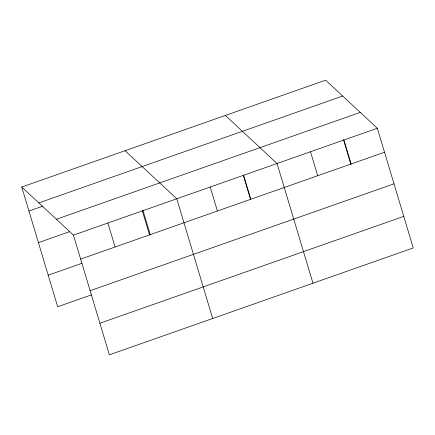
<?xml version="1.0" encoding="UTF-8"?>
<svg xmlns="http://www.w3.org/2000/svg" width="435" height="435" viewBox="0 0 435 435"><rect width="100%" height="100%" fill="white"/><g stroke="black" fill="none" stroke-linecap="round" stroke-linejoin="round"><path stroke-width="0.65" d="M21.75 187.045L325.63 80.176L377.335 128.249L413.25 247.955L109.37 354.824L73.455 235.123L21.75 187.045L57.665 306.751L91.464 294.865M38.813 202.911L342.693 96.043M28.944 211.035L42.978 206.098M56.392 219.256L360.272 112.388M38.421 242.621L69.676 231.632M73.455 235.123L377.335 128.249M80.654 259.108L384.535 152.234M48.187 275.165L81.987 263.278M90.127 290.694L394.012 183.82M99.892 323.238L403.772 216.369M225.352 115.444L277.057 163.517L312.972 283.218M125.068 150.711L176.773 198.784L212.688 318.485M343.911 140.005L351.105 163.99M343.476 139.657L350.898 164.386M310.481 151.761L317.68 175.745M243.627 175.272L250.826 199.257M243.192 174.924L250.614 199.654M210.203 187.028L217.397 211.013M142.914 210.187L150.336 234.922M142.337 210.899L149.531 234.884M107.896 223.008L115.09 246.993"/></g></svg>
